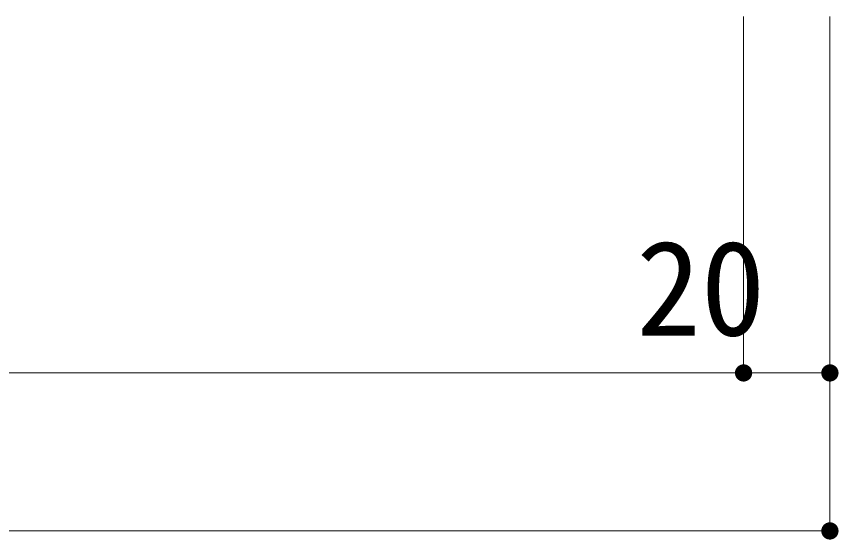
# Model space of a CAD drawing. Units: millimetres, scale not verified. Extents: x -4000 to 4000, y -2770 to 2770.
# Drawn here: x -2183.3 to -1802.4, y -995.5 to -753.1 of the extents above; entities that cross this region are included whole.
import ezdxf
from ezdxf.enums import TextEntityAlignment as Align

# ---------------------------------------------------------------- set-up
doc = ezdxf.new("R2010")
doc.units = ezdxf.units.MM
doc.header["$LTSCALE"] = 20
doc.layers.add('0-0_表面板', color=132, linetype='Continuous', lineweight=9)
doc.styles.add('ＭＳ ゴシック', font='')
doc.styles.get('ＭＳ ゴシック').set_extended_font_data('MS Gothic')

msp = doc.modelspace()

# ---------------------------------------------------------------- linework, layer by layer
at = {"layer": '0-0_表面板', "color": 4}
for p, q in [((-1806.41, -991.52), (-1806.41, -918.31)), ((-3275.61, -991.52), (-1806.41, -991.52))]:
    msp.add_line(p, q, dxfattribs=at)
for points in [[(-3235.61, -918.31), (-1846.41, -918.31), (-1846.41, -753.13)], [(-1846.41, -918.31), (-1806.41, -918.31), (-1806.41, -753.13)]]:
    msp.add_lwpolyline(points, dxfattribs=at)
at = {"layer": '0-0_表面板'}
for points in [[(-1850.34, -917.56), (-1846.41, -918.31), (-1850.41, -918.06)], [(-1850.22, -917.08), (-1846.41, -918.31), (-1850.34, -917.56)], [(-1850.03, -916.61), (-1846.41, -918.31), (-1850.22, -917.08)], [(-1849.79, -916.17), (-1846.41, -918.31), (-1850.03, -916.61)], [(-1849.5, -915.76), (-1846.41, -918.31), (-1849.79, -916.17)], [(-1849.15, -915.4), (-1846.41, -918.31), (-1849.5, -915.76)], [(-1848.77, -915.08), (-1846.41, -918.31), (-1849.15, -915.4)], [(-1848.34, -914.81), (-1846.41, -918.31), (-1848.77, -915.08)], [(-1847.89, -914.59), (-1846.41, -918.31), (-1848.34, -914.81)], [(-1847.89, -914.59), (-1846.41, -914.31), (-1846.41, -918.31)], [(-1847.41, -914.44), (-1846.41, -914.31), (-1847.89, -914.59)], [(-1846.92, -914.35), (-1846.41, -914.31), (-1847.41, -914.44)], [(-1846.41, -914.31), (-1842.41, -918.31), (-1846.41, -918.31)], [(-1846.16, -914.32), (-1842.41, -918.31), (-1846.41, -914.31)], [(-1845.67, -914.38), (-1842.41, -918.31), (-1846.16, -914.32)], [(-1845.18, -914.51), (-1842.41, -918.31), (-1845.67, -914.38)], [(-1844.71, -914.69), (-1842.41, -918.31), (-1845.18, -914.51)], [(-1844.27, -914.94), (-1842.41, -918.31), (-1844.71, -914.69)], [(-1843.86, -915.23), (-1842.41, -918.31), (-1844.27, -914.94)], [(-1843.86, -915.23), (-1842.45, -917.81), (-1842.41, -918.31)], [(-1843.5, -915.58), (-1842.45, -917.81), (-1843.86, -915.23)], [(-1843.5, -915.58), (-1842.54, -917.32), (-1842.45, -917.81)], [(-1843.18, -915.96), (-1842.54, -917.32), (-1843.5, -915.58)], [(-1843.18, -915.96), (-1842.7, -916.84), (-1842.54, -917.32)], [(-1842.91, -916.39), (-1842.7, -916.84), (-1843.18, -915.96)], [(-1810.34, -917.56), (-1806.41, -918.31), (-1810.41, -918.06)], [(-1810.22, -917.08), (-1806.41, -918.31), (-1810.34, -917.56)], [(-1810.03, -916.61), (-1806.41, -918.31), (-1810.22, -917.08)], [(-1809.79, -916.17), (-1806.41, -918.31), (-1810.03, -916.61)], [(-1809.5, -915.76), (-1806.41, -918.31), (-1809.79, -916.17)], [(-1809.15, -915.4), (-1806.41, -918.31), (-1809.5, -915.76)], [(-1808.77, -915.08), (-1806.41, -918.31), (-1809.15, -915.4)], [(-1808.34, -914.81), (-1806.41, -918.31), (-1808.77, -915.08)], [(-1807.89, -914.59), (-1806.41, -918.31), (-1808.34, -914.81)], [(-1807.89, -914.59), (-1806.41, -914.31), (-1806.41, -918.31)], [(-1807.41, -914.44), (-1806.41, -914.31), (-1807.89, -914.59)], [(-1806.92, -914.35), (-1806.41, -914.31), (-1807.41, -914.44)], [(-1806.41, -914.31), (-1802.41, -918.31), (-1806.41, -918.31)], [(-1806.16, -914.32), (-1802.41, -918.31), (-1806.41, -914.31)], [(-1805.67, -914.38), (-1802.41, -918.31), (-1806.16, -914.32)], [(-1805.18, -914.51), (-1802.41, -918.31), (-1805.67, -914.38)], [(-1804.71, -914.69), (-1802.41, -918.31), (-1805.18, -914.51)], [(-1804.27, -914.94), (-1802.41, -918.31), (-1804.71, -914.69)], [(-1803.86, -915.23), (-1802.41, -918.31), (-1804.27, -914.94)], [(-1803.86, -915.23), (-1802.45, -917.81), (-1802.41, -918.31)], [(-1803.5, -915.58), (-1802.45, -917.81), (-1803.86, -915.23)], [(-1803.5, -915.58), (-1802.54, -917.32), (-1802.45, -917.81)], [(-1803.18, -915.96), (-1802.54, -917.32), (-1803.5, -915.58)], [(-1803.18, -915.96), (-1802.7, -916.84), (-1802.54, -917.32)], [(-1802.91, -916.39), (-1802.7, -916.84), (-1803.18, -915.96)], [(-1850.41, -918.06), (-1846.41, -918.31), (-1850.41, -918.31)], [(-1850.41, -918.31), (-1848.96, -921.4), (-1850.38, -918.82)], [(-1850.41, -918.31), (-1848.56, -921.69), (-1848.96, -921.4)], [(-1846.41, -918.31), (-1848.56, -921.69), (-1850.41, -918.31)], [(-1850.38, -918.82), (-1849.33, -921.05), (-1850.29, -919.31)], [(-1850.38, -918.82), (-1848.96, -921.4), (-1849.33, -921.05)], [(-1850.29, -919.31), (-1849.65, -920.67), (-1850.13, -919.79)], [(-1850.29, -919.31), (-1849.33, -921.05), (-1849.65, -920.67)], [(-1850.13, -919.79), (-1849.65, -920.67), (-1849.92, -920.24)], [(-1846.41, -918.31), (-1848.12, -921.93), (-1848.56, -921.69)], [(-1846.41, -918.31), (-1847.65, -922.12), (-1848.12, -921.93)], [(-1846.41, -918.31), (-1847.16, -922.24), (-1847.65, -922.12)], [(-1846.41, -918.31), (-1846.67, -922.31), (-1847.16, -922.24)], [(-1846.41, -918.31), (-1846.41, -922.31), (-1846.67, -922.31)], [(-1846.41, -918.31), (-1845.91, -922.28), (-1846.41, -922.31)], [(-1846.41, -918.31), (-1845.42, -922.19), (-1845.91, -922.28)], [(-1846.41, -918.31), (-1844.94, -922.03), (-1845.42, -922.19)], [(-1846.41, -918.31), (-1844.49, -921.82), (-1844.94, -922.03)], [(-1842.41, -918.31), (-1844.49, -921.82), (-1846.41, -918.31)], [(-1842.41, -918.31), (-1844.06, -921.55), (-1844.49, -921.82)], [(-1842.41, -918.31), (-1843.68, -921.23), (-1844.06, -921.55)], [(-1842.41, -918.31), (-1843.33, -920.86), (-1843.68, -921.23)], [(-1842.41, -918.31), (-1843.04, -920.46), (-1843.33, -920.86)], [(-1842.41, -918.31), (-1842.8, -920.02), (-1843.04, -920.46)], [(-1842.41, -918.31), (-1842.61, -919.55), (-1842.8, -920.02)], [(-1842.41, -918.31), (-1842.49, -919.06), (-1842.61, -919.55)], [(-1842.41, -918.31), (-1842.42, -918.57), (-1842.49, -919.06)], [(-1810.41, -918.06), (-1806.41, -918.31), (-1810.41, -918.31)], [(-1810.41, -918.31), (-1808.96, -921.4), (-1810.38, -918.82)], [(-1810.41, -918.31), (-1808.56, -921.69), (-1808.96, -921.4)], [(-1806.41, -918.31), (-1808.56, -921.69), (-1810.41, -918.31)], [(-1810.38, -918.82), (-1809.33, -921.05), (-1810.29, -919.31)], [(-1810.38, -918.82), (-1808.96, -921.4), (-1809.33, -921.05)], [(-1810.29, -919.31), (-1809.65, -920.67), (-1810.13, -919.79)], [(-1810.29, -919.31), (-1809.33, -921.05), (-1809.65, -920.67)], [(-1810.13, -919.79), (-1809.65, -920.67), (-1809.92, -920.24)], [(-1806.41, -918.31), (-1808.12, -921.93), (-1808.56, -921.69)], [(-1806.41, -918.31), (-1807.65, -922.12), (-1808.12, -921.93)], [(-1806.41, -918.31), (-1807.16, -922.24), (-1807.65, -922.12)], [(-1806.41, -918.31), (-1806.67, -922.31), (-1807.16, -922.24)], [(-1806.41, -918.31), (-1806.41, -922.31), (-1806.67, -922.31)], [(-1806.41, -918.31), (-1805.91, -922.28), (-1806.41, -922.31)], [(-1806.41, -918.31), (-1805.42, -922.19), (-1805.91, -922.28)], [(-1806.41, -918.31), (-1804.94, -922.03), (-1805.42, -922.19)], [(-1806.41, -918.31), (-1804.49, -921.82), (-1804.94, -922.03)], [(-1802.41, -918.31), (-1804.49, -921.82), (-1806.41, -918.31)], [(-1802.41, -918.31), (-1804.06, -921.55), (-1804.49, -921.82)], [(-1802.41, -918.31), (-1803.68, -921.23), (-1804.06, -921.55)], [(-1802.41, -918.31), (-1803.33, -920.86), (-1803.68, -921.23)], [(-1802.41, -918.31), (-1803.04, -920.46), (-1803.33, -920.86)], [(-1802.41, -918.31), (-1802.8, -920.02), (-1803.04, -920.46)], [(-1802.41, -918.31), (-1802.61, -919.55), (-1802.8, -920.02)], [(-1802.41, -918.31), (-1802.49, -919.06), (-1802.61, -919.55)], [(-1802.41, -918.31), (-1802.42, -918.57), (-1802.49, -919.06)], [(-1810.22, -990.28), (-1806.41, -991.52), (-1810.34, -990.77)], [(-1810.03, -989.82), (-1806.41, -991.52), (-1810.22, -990.28)], [(-1809.79, -989.38), (-1806.41, -991.52), (-1810.03, -989.82)], [(-1809.5, -988.97), (-1806.41, -991.52), (-1809.79, -989.38)], [(-1809.15, -988.6), (-1806.41, -991.52), (-1809.5, -988.97)], [(-1808.77, -988.28), (-1806.41, -991.52), (-1809.15, -988.6)], [(-1808.34, -988.01), (-1806.41, -991.52), (-1808.77, -988.28)], [(-1807.89, -987.8), (-1806.41, -991.52), (-1808.34, -988.01)], [(-1807.89, -987.8), (-1806.41, -987.52), (-1806.41, -991.52)], [(-1807.41, -987.64), (-1806.41, -987.52), (-1807.89, -987.8)], [(-1806.92, -987.55), (-1806.41, -987.52), (-1807.41, -987.64)], [(-1806.41, -987.52), (-1802.41, -991.52), (-1806.41, -991.52)], [(-1806.16, -987.53), (-1802.41, -991.52), (-1806.41, -987.52)], [(-1805.67, -987.59), (-1802.41, -991.52), (-1806.16, -987.53)], [(-1805.18, -987.71), (-1802.41, -991.52), (-1805.67, -987.59)], [(-1804.71, -987.9), (-1802.41, -991.52), (-1805.18, -987.71)], [(-1804.27, -988.14), (-1802.41, -991.52), (-1804.71, -987.9)], [(-1803.86, -988.44), (-1802.41, -991.52), (-1804.27, -988.14)], [(-1803.86, -988.44), (-1802.45, -991.02), (-1802.41, -991.52)], [(-1803.5, -988.78), (-1802.45, -991.02), (-1803.86, -988.44)], [(-1803.5, -988.78), (-1802.54, -990.52), (-1802.45, -991.02)], [(-1803.18, -989.17), (-1802.54, -990.52), (-1803.5, -988.78)], [(-1803.18, -989.17), (-1802.7, -990.05), (-1802.54, -990.52)], [(-1802.91, -989.59), (-1802.7, -990.05), (-1803.18, -989.17)], [(-1810.34, -990.77), (-1806.41, -991.52), (-1810.41, -991.27)], [(-1810.41, -991.27), (-1806.41, -991.52), (-1810.41, -991.52)], [(-1810.41, -991.52), (-1808.96, -994.6), (-1810.38, -992.02)], [(-1810.41, -991.52), (-1808.56, -994.9), (-1808.96, -994.6)], [(-1806.41, -991.52), (-1808.56, -994.9), (-1810.41, -991.52)], [(-1810.38, -992.02), (-1809.33, -994.26), (-1810.29, -992.51)], [(-1810.38, -992.02), (-1808.96, -994.6), (-1809.33, -994.26)], [(-1810.29, -992.51), (-1809.65, -993.87), (-1810.13, -992.99)], [(-1810.29, -992.51), (-1809.33, -994.26), (-1809.65, -993.87)], [(-1810.13, -992.99), (-1809.65, -993.87), (-1809.92, -993.45)], [(-1806.41, -991.52), (-1808.12, -995.14), (-1808.56, -994.9)], [(-1806.41, -991.52), (-1807.65, -995.32), (-1808.12, -995.14)], [(-1806.41, -991.52), (-1807.16, -995.45), (-1807.65, -995.32)], [(-1806.41, -991.52), (-1806.67, -995.51), (-1807.16, -995.45)], [(-1806.41, -991.52), (-1806.41, -995.52), (-1806.67, -995.51)], [(-1806.41, -991.52), (-1805.91, -995.49), (-1806.41, -995.52)], [(-1806.41, -991.52), (-1805.42, -995.39), (-1805.91, -995.49)], [(-1806.41, -991.52), (-1804.94, -995.24), (-1805.42, -995.39)], [(-1806.41, -991.52), (-1804.49, -995.02), (-1804.94, -995.24)], [(-1806.41, -991.52), (-1804.06, -994.76), (-1804.49, -995.02)], [(-1802.41, -991.52), (-1804.06, -994.76), (-1806.41, -991.52)], [(-1802.41, -991.52), (-1803.68, -994.43), (-1804.06, -994.76)], [(-1802.41, -991.52), (-1803.33, -994.07), (-1803.68, -994.43)], [(-1802.41, -991.52), (-1803.04, -993.66), (-1803.33, -994.07)], [(-1802.41, -991.52), (-1802.8, -993.22), (-1803.04, -993.66)], [(-1802.41, -991.52), (-1802.61, -992.76), (-1802.8, -993.22)], [(-1802.41, -991.52), (-1802.49, -992.27), (-1802.61, -992.76)], [(-1802.41, -991.52), (-1802.42, -991.77), (-1802.49, -992.27)]]:
    msp.add_solid(points, dxfattribs=at)

# ---------------------------------------------------------------- texts
at = {"layer": '0-0_表面板', "color": 2, "style": 'ＭＳ ゴシック'}
msp.add_text('20', height=43.99, dxfattribs=at).set_placement((-1896.17, -914.18), align=Align.BOTTOM_LEFT)

doc.saveas('drawing.dxf')
